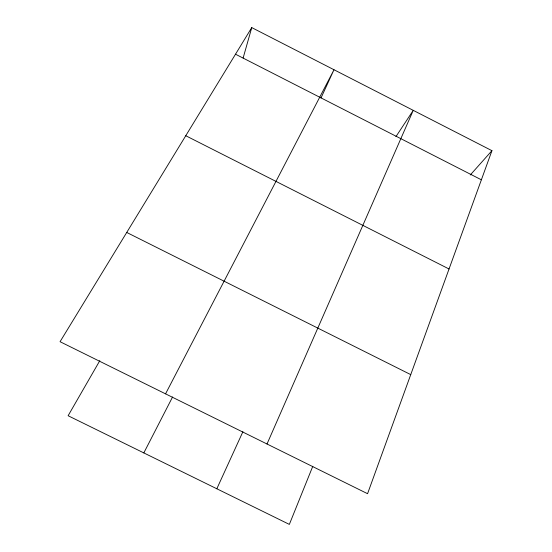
<?xml version="1.0" encoding="UTF-8"?>
<svg xmlns="http://www.w3.org/2000/svg" width="552" height="552" viewBox="0 0 552 552"><rect width="100%" height="100%" fill="white"/><g stroke="black" fill="none" stroke-linecap="round" stroke-linejoin="round"><path stroke-width="0.83" d="M243.128 58.022L251.753 27.6L491.942 150.675L367.563 493.702L60.058 341.702L251.753 27.6M312.791 466.281L289.351 524.4L68.117 415.725L99.808 360.677M267.009 444.001L413.248 110.352L395.936 136.634M216.819 488.775L242.901 431.733M321.016 97.952L333.994 69.745L165.552 393.845M143.824 452.916L172.576 396.978M470.263 174.998L491.942 150.675M126.732 232.454L410.743 374.622M185.762 135.73L449.045 268.99M235.511 54.206L481.378 179.807"/></g></svg>
